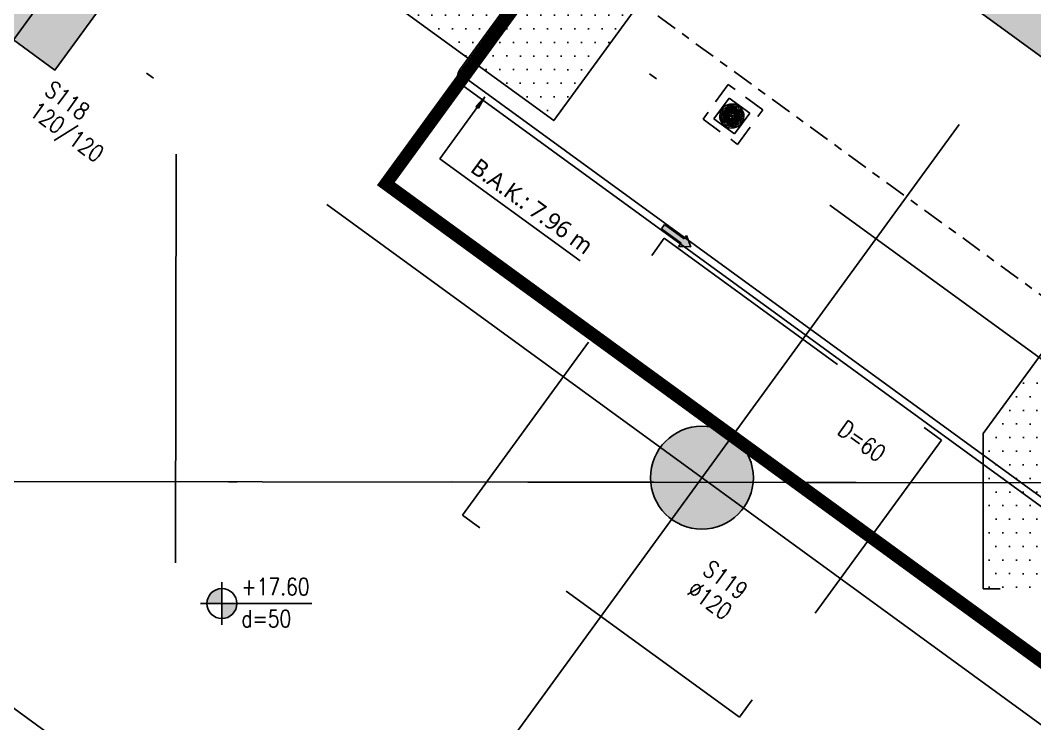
# Model space of a CAD drawing. Header units: millimetres. Extents: x 400382 to 401500, y 4543975 to 4544133.
# Drawn here: x 400774.28 to 400786.11, y 4544089.9 to 4544098.1 of the extents above; entities that cross this region are included whole.
import ezdxf

# ---------------------------------------------------------------- set-up
doc = ezdxf.new("R2010")
doc.units = ezdxf.units.MM
for name, pattern in [('AKS', [3, 2.5, -0.25, 0, -0.25]), ('CENTER', [2, 1.25, -0.25, 0.25, -0.25]), ('CIZGI', [0.4, 0.25, -0.15]), ('CONTINU', [0]), ('HIDDEN', [0.375, 0.25, -0.125])]:
    doc.linetypes.add(name, pattern=pattern)
for name, color, linetype in [('aks prota', 2, 'AKS'), ('kolon prota', 1, 'Continuous'), ('kolon tarama prota', 252, 'Continuous'), ('lkolon prota', 4, 'Continuous'), ('merdiven prota', 2, 'Continuous'), ('PRT-MI-a_fit_drainage', 10, 'Continuous'), ('skesit prota', 7, 'Continuous'), ('st-s_level (kot)', 6, 'Continuous'), ('st-s_levelmark (kot işareti)', 4, 'Continuous'), ('st_s_ölçü', 4, 'Continuous'), ('TARAMA', 8, 'Continuous'), ('temel prota', 6, 'Continuous'), ('tkolon prota', 6, 'Continuous')]:
    doc.layers.add(name, color=color, linetype=linetype)
doc.styles.add('OLCU', font='romanstw.shx')
doc.styles.add('Segoe UI Light_1', font='', dxfattribs={"height": 200})
doc.styles.add('tkolon', font='romanstw.shx')
doc.styles.get('Segoe UI Light_1').set_extended_font_data('Segoe UI Light')
pattern_1 = [(359.928458, (399108.95614, 4543658.28852), (0.079573161, 0.158650765), [0, -0.15875])]

# ---------------------------------------------------------------- blocks, each defined once
blk = doc.blocks.new('Flow Direction - Flow Direction _25mm_-1035271-_17_70 m  ARA KAT')
at = {"layer": 'TARAMA'}
blk.add_hatch(color=256, dxfattribs=at).paths.add_polyline_path([(0, 0), (-117, -78), (-117, -30), (-400, -30), (-400, 30), (-117, 30), (-117, 78)], flags=0)
for p, q in [((-117, 30), (-400, 30)), ((-400, 30), (-400, -30)), ((-117, 30), (-400, 30)), ((-400, 30), (-400, -30)), ((0, 0), (-117, 78)), ((-117, 78), (-117, 30)), ((-117, 78), (0, 0)), ((-117, 30), (-117, 78)), ((-117, -78), (0, 0)), ((-117, -78), (0, 0)), ((-400, -30), (-117, -30)), ((-117, -30), (-400, -30)), ((-117, -30), (-117, -78)), ((-117, -30), (-117, -78))]:
    blk.add_line(p, q, dxfattribs=at)
blk = doc.blocks.new('17.60 mekanik')
at = {"layer": 'kolon tarama prota'}
blk.add_hatch(color=256, dxfattribs=at).paths.add_polyline_path([(137019.2, 64100.6), (137008.8, 64089.6), (137012, 64087.3)], flags=0)
for p, q in [((137212.8, 64438.9), (136989.5, 64131.6)), ((136996.7, 64126.4), (137220, 64433.7)), ((136993.1, 64129), (136989.5, 64131.6)), ((136989.5, 64131.6), (136993.1, 64129)), ((136989.5, 64131.6), (136996.7, 64126.4)), ((136996.7, 64126.4), (136989.5, 64131.6)), ((136992.2, 64114.8), (136997.4, 64122)), ((136997.4, 64122), (136992.2, 64114.8)), ((136996.7, 64126.4), (136993.1, 64129)), ((136993.1, 64129), (136996.7, 64126.4)), ((139161.9, 62549.4), (136997.4, 64122)), ((136992.2, 64114.8), (139156.7, 62542.2)), ((137019.2, 64100.6), (136966.8, 64028.5)), ((137019.2, 64100.6), (137008.8, 64089.6)), ((137012, 64087.3), (137019.2, 64100.6)), ((137304.1, 64099.7), (137286.4, 64075.4)), ((137286.4, 64075.4), (137304.1, 64099.7)), ((137328.3, 64082), (137304.1, 64099.7)), ((137304.1, 64099.7), (137328.3, 64082)), ((137304.1, 64099.7), (137304.1, 64099.7)), ((137008.8, 64089.6), (137012, 64087.3)), ((137295.8, 64086.6), (137297.4, 64085.4)), ((137297.4, 64085.4), (137295.8, 64086.6)), ((137295.8, 64086.6), (137295.8, 64086.6)), ((137298, 64086.2), (137296.3, 64087.4)), ((137296.3, 64087.4), (137298, 64086.2)), ((137296.3, 64087.4), (137296.3, 64087.4)), ((137297.4, 64085.4), (137297.4, 64085.4)), ((137298, 64086.2), (137298, 64086.2)), ((137299.4, 64083.9), (137301, 64082.7)), ((137301, 64082.7), (137299.4, 64083.9)), ((137299.4, 64083.9), (137299.4, 64083.9)), ((137301.6, 64083.5), (137300, 64084.7)), ((137300, 64084.7), (137301.6, 64083.5)), ((137300, 64084.7), (137300, 64084.7)), ((137312.5, 64086.7), (137311.4, 64085.1)), ((137311.4, 64085.1), (137312.5, 64086.7)), ((137311.4, 64085.1), (137311.4, 64085.1)), ((137312.2, 64084.5), (137313.4, 64086.1)), ((137313.4, 64086.1), (137312.2, 64084.5)), ((137312.2, 64084.5), (137312.2, 64084.5)), ((137312.5, 64086.7), (137312.5, 64086.7)), ((137313.4, 64086.1), (137313.4, 64086.1)), ((137315.2, 64090.3), (137314, 64088.7)), ((137314, 64088.7), (137315.2, 64090.3)), ((137314, 64088.7), (137314, 64088.7)), ((137314.8, 64088.1), (137316, 64089.8)), ((137316, 64089.8), (137314.8, 64088.1)), ((137314.8, 64088.1), (137314.8, 64088.1)), ((137315.2, 64090.3), (137315.2, 64090.3)), ((137316, 64089.8), (137316, 64089.8)), ((137286.4, 64075.4), (137310.7, 64057.8)), ((137310.7, 64057.8), (137286.4, 64075.4)), ((137286.4, 64075.4), (137286.4, 64075.4)), ((137301, 64082.7), (137301, 64082.7)), ((137302.6, 64073), (137301.4, 64071.4)), ((137301.4, 64071.4), (137302.6, 64073)), ((137301.6, 64083.5), (137301.6, 64083.5)), ((137302.2, 64070.8), (137303.4, 64072.4)), ((137303.4, 64072.4), (137302.2, 64070.8)), ((137302.6, 64073), (137302.6, 64073)), ((137303, 64081.3), (137304.7, 64080.1)), ((137304.7, 64080.1), (137303, 64081.3)), ((137303, 64081.3), (137303, 64081.3)), ((137303.4, 64072.4), (137303.4, 64072.4)), ((137305.3, 64080.9), (137303.6, 64082.1)), ((137303.6, 64082.1), (137305.3, 64080.9)), ((137303.6, 64082.1), (137303.6, 64082.1)), ((137305.2, 64076.6), (137304, 64075)), ((137304, 64075), (137305.2, 64076.6)), ((137304, 64075), (137304, 64075)), ((137304.7, 64080.1), (137304.7, 64080.1)), ((137304.8, 64074.4), (137306, 64076.1)), ((137306, 64076.1), (137304.8, 64074.4)), ((137304.8, 64074.4), (137304.8, 64074.4)), ((137305.2, 64076.6), (137305.2, 64076.6)), ((137305.3, 64080.9), (137305.3, 64080.9)), ((137306, 64076.1), (137306, 64076.1)), ((137309.9, 64083.1), (137308.7, 64081.4)), ((137308.7, 64081.4), (137309.9, 64083.1)), ((137308.7, 64081.4), (137308.7, 64081.4)), ((137309.5, 64080.8), (137310.7, 64082.5)), ((137310.7, 64082.5), (137309.5, 64080.8)), ((137309.5, 64080.8), (137309.5, 64080.8)), ((137309.5, 64076.6), (137311.1, 64075.4)), ((137311.1, 64075.4), (137309.5, 64076.6)), ((137309.5, 64076.6), (137309.5, 64076.6)), ((137309.9, 64083.1), (137309.9, 64083.1)), ((137311.7, 64076.2), (137310.1, 64077.4)), ((137310.1, 64077.4), (137311.7, 64076.2)), ((137310.1, 64077.4), (137310.1, 64077.4)), ((137310.7, 64082.5), (137310.7, 64082.5)), ((137310.7, 64057.8), (137328.3, 64082)), ((137328.3, 64082), (137310.7, 64057.8)), ((137311.1, 64075.4), (137311.1, 64075.4)), ((137311.7, 64076.2), (137311.7, 64076.2)), ((137313.1, 64073.9), (137314.7, 64072.8)), ((137314.7, 64072.8), (137313.1, 64073.9)), ((137313.1, 64073.9), (137313.1, 64073.9)), ((137315.3, 64073.6), (137313.7, 64074.7)), ((137313.7, 64074.7), (137315.3, 64073.6)), ((137313.7, 64074.7), (137313.7, 64074.7)), ((137314.7, 64072.8), (137314.7, 64072.8)), ((137315.3, 64073.6), (137315.3, 64073.6)), ((137319, 64070.9), (137317.4, 64072.1)), ((137317.4, 64072.1), (137319, 64070.9)), ((137317.4, 64072.1), (137317.4, 64072.1)), ((137328.3, 64082), (137328.3, 64082)), ((137299.9, 64069.3), (137298.7, 64067.7)), ((137298.7, 64067.7), (137299.9, 64069.3)), ((137298.7, 64067.7), (137298.7, 64067.7)), ((137299.5, 64067.1), (137300.7, 64068.8)), ((137300.7, 64068.8), (137299.5, 64067.1)), ((137299.5, 64067.1), (137299.5, 64067.1)), ((137299.9, 64069.3), (137299.9, 64069.3)), ((137300.7, 64068.8), (137300.7, 64068.8)), ((137301.4, 64071.4), (137301.4, 64071.4)), ((137302.2, 64070.8), (137302.2, 64070.8)), ((137316.8, 64071.3), (137318.4, 64070.1)), ((137318.4, 64070.1), (137316.8, 64071.3)), ((137316.8, 64071.3), (137316.8, 64071.3)), ((137318.4, 64070.1), (137318.4, 64070.1)), ((137319, 64070.9), (137319, 64070.9)), ((137310.7, 64057.8), (137310.7, 64057.8)), ((136966.8, 64028.5), (137130.5, 63909.5))]:
    blk.add_line(p, q, dxfattribs=at)
at = {"layer": 'kolon tarama prota', "flags": 128}
for points in [[(136989.5, 64131.6), (136988, 64128.6), (136987.3, 64125.3), (136987.5, 64121.9), (136988.7, 64118.8), (136990.7, 64116.1), (136992.2, 64114.8)], [(136997.4, 64122), (136996.4, 64123.3), (136996.2, 64125), (136996.7, 64126.4)]]:
    blk.add_lwpolyline(points, dxfattribs=at)
at = {"layer": 'kolon tarama prota'}
for centre, radius, start, end in [((137307.4, 64078.7), 14, 146.0106, 231.9172), ((137307.4, 64078.7), 14, 146.0106, 231.9172), ((137307.4, 64078.7), 12, 146.3519, 231.5758), ((137307.4, 64078.7), 12, 146.3519, 231.5758), ((137307.4, 64078.7), 14, 56.0106, 141.9172), ((137307.4, 64078.7), 14, 56.0106, 141.9172), ((137307.4, 64078.7), 10, 143.9639, 323.9639), ((137307.4, 64078.7), 10, 143.9639, 323.9639), ((137307.4, 64078.7), 9.5, 146.9808, 230.9469), ((137307.4, 64078.7), 9.5, 146.9808, 230.9469), ((137307.4, 64078.7), 12, 56.3519, 141.5758), ((137307.4, 64078.7), 12, 56.3519, 141.5758), ((137307.4, 64078.7), 9, 143.9639, 323.9639), ((137307.4, 64078.7), 9, 143.9639, 323.9639), ((137307.4, 64078.7), 10, 323.9639, 143.9639), ((137307.4, 64078.7), 10, 323.9639, 143.9639), ((137307.4, 64078.7), 9.5, 56.9808, 140.9469), ((137307.4, 64078.7), 9.5, 56.9808, 140.9469), ((137307.4, 64078.7), 9, 323.9639, 143.9639), ((137307.4, 64078.7), 9, 323.9639, 143.9639), ((137307.4, 64078.7), 7.5, 57.7864, 140.1413), ((137307.4, 64078.7), 7.5, 57.7864, 140.1413), ((137307.4, 64078.7), 5.9, 324, 144), ((137307.4, 64078.7), 7.5, 327.7864, 50.1413), ((137307.4, 64078.7), 7.5, 327.7864, 50.1413), ((137307.4, 64078.7), 9.5, 326.9808, 50.9469), ((137307.4, 64078.7), 9.5, 326.9808, 50.9469), ((137307.4, 64078.7), 12, 326.3519, 51.5758), ((137307.4, 64078.7), 12, 326.3519, 51.5758), ((137307.4, 64078.7), 14, 326.0106, 51.9172), ((137307.4, 64078.7), 14, 326.0106, 51.9172), ((137307.4, 64078.7), 7.5, 147.7864, 230.1413), ((137307.4, 64078.7), 7.5, 147.7864, 230.1413), ((137307.4, 64078.7), 5.9, 144, 324), ((137307.4, 64078.7), 9.5, 236.9808, 320.9469), ((137307.4, 64078.7), 9.5, 236.9808, 320.9469), ((137307.4, 64078.7), 5, 143.9639, 323.9639), ((137307.4, 64078.7), 5, 143.9639, 323.9639), ((137307.4, 64078.7), 5, 149.703, 228.2247), ((137307.4, 64078.7), 5, 149.703, 228.2247), ((137305.6, 64076.4), 2.95, 54, 234), ((137307.4, 64078.7), 5, 323.9639, 143.9639), ((137307.4, 64078.7), 5, 323.9639, 143.9639), ((137307.4, 64078.7), 7.5, 237.7864, 320.1413), ((137307.4, 64078.7), 7.5, 237.7864, 320.1413), ((137307.4, 64078.7), 5, 59.703, 138.2247), ((137307.4, 64078.7), 5, 59.703, 138.2247), ((137307.4, 64078.7), 3, 153.5579, 224.3698), ((137307.4, 64078.7), 3, 153.5579, 224.3698), ((137307.4, 64078.7), 5, 239.703, 318.2247), ((137307.4, 64078.7), 5, 239.703, 318.2247), ((137307.4, 64078.7), 3, 63.5579, 134.3698), ((137307.4, 64078.7), 3, 63.5579, 134.3698), ((137307.4, 64078.7), 3, 243.5579, 314.3698), ((137307.4, 64078.7), 3, 243.5579, 314.3698), ((137309.1, 64081.1), 2.95, 234, 54), ((137307.4, 64078.7), 3, 333.5579, 44.3698), ((137307.4, 64078.7), 3, 333.5579, 44.3698), ((137307.4, 64078.7), 5, 329.703, 48.2247), ((137307.4, 64078.7), 5, 329.703, 48.2247), ((137307.4, 64078.7), 14, 236.0106, 321.9172), ((137307.4, 64078.7), 14, 236.0106, 321.9172), ((137307.4, 64078.7), 12, 236.3519, 321.5758), ((137307.4, 64078.7), 12, 236.3519, 321.5758)]:
    blk.add_arc(centre, radius, start, end, dxfattribs=at)
for start_param, end_param in [(4.712389, 8.63938), (4.712389, 5.497787), (2.356194, 4.712389)]:
    blk.add_ellipse((136994.8, 64118.4), major_axis=(2.61, 3.6), ratio=0.000001, start_param=start_param, end_param=end_param, dxfattribs=at)
at = {"layer": 'kolon tarama prota', "xscale": 0.1, "yscale": 0.1, "zscale": 0.1, "rotation": 324.0000033066501}
blk.add_blockref('Flow Direction - Flow Direction _25mm_-1035271-_17_70 m  ARA KAT', (137259.6, 63926), dxfattribs=at)
at = {"layer": 'kolon tarama prota', "insert": (137012.8, 64030.4), "char_height": 20, "width": 195.059, "attachment_point": 1, "rotation": 324, "line_spacing_factor": 1.142579, "style": 'Segoe UI Light_1'}
blk.add_mtext('B.A.K.: 7.96 m', dxfattribs=at)
blk = doc.blocks.new('YER SUZGECI_20x20')
at = {"color": 2}
blk.add_lwpolyline([(-20, 0), (0, 0), (0, 20), (-20, 20)], close=True, dxfattribs=at)
for points in [[(0, 20), (-20, 0)], [(-20, 20), (0, 0)]]:
    blk.add_lwpolyline(points, dxfattribs=at)
blk.add_circle((-10, 10), 7, dxfattribs=at)
blk = doc.blocks.new('PLAN_KOT')
at = {"layer": 'st-s_levelmark (kot işareti)'}
h = blk.add_hatch(color=256, dxfattribs=at)
h.paths.add_polyline_path([(0, 17.5, 0.414214), (-17.5, 0), (0, 0)])
h.paths.add_polyline_path([(17.5, 0), (0, 0), (0, -17.5, 0.414214)])
for p, q in [((0, 25), (0, -25)), ((105, 0), (-25, 0))]:
    blk.add_line(p, q, dxfattribs=at)
blk.add_circle((0, 0), 17.5, dxfattribs=at)
at = {"layer": 'st-s_level (kot)', "color": 6, "style": 'OLCU', "width": 0.8}
for tag, p in [('KOT', (22.7, 9.8)), ('DÖŞEME_KALINLIĞI', (22.7, -27.6))]:
    blk.add_attdef(tag, p, '', height=20, dxfattribs=at)

msp = doc.modelspace()

# ---------------------------------------------------------------- hatches: boundary and pattern name
at = {"layer": 'kolon tarama prota'}
h = msp.add_hatch(dxfattribs=at)
h.set_pattern_fill('DOTS', color=2, scale=0.1, angle=-0.0715)
h.set_pattern_definition(pattern_1)
h.paths.add_polyline_path([(400781.797, 4544098.711), (400778.644, 4544101.007), (400777.349, 4544099.229), (400780.502, 4544096.933)])
h = msp.add_hatch(color=256, dxfattribs=at)
h.dxf.hatch_style = 1
h.paths.add_polyline_path([(400774.419, 4544099.198), (400775.389, 4544098.492), (400774.683, 4544097.522), (400773.713, 4544098.228)])
h = msp.add_hatch(color=256, dxfattribs=at)
h.dxf.hatch_style = 1
h.paths.add_polyline_path([(400786.161, 4544099.182), (400787.131, 4544098.475), (400786.424, 4544097.505), (400785.454, 4544098.212)])
h = msp.add_hatch(dxfattribs=at)
h.set_pattern_fill('DOTS', color=2, scale=0.1, angle=-0.0715)
h.set_pattern_definition(pattern_1)
h.paths.add_polyline_path([(400789.461, 4544093.128), (400789.459, 4544091.463), (400785.511, 4544091.468), (400785.513, 4544093.282), (400786.808, 4544095.06)])
h = msp.add_hatch(color=256, dxfattribs=at)
h.dxf.hatch_style = 1
edge = h.paths.add_edge_path()
edge.add_arc((400782.23, 4544092.766), 0.6, 359.9285, 719.9285)

# ---------------------------------------------------------------- linework, layer by layer
at = {"layer": 'aks prota', "ltscale": 10}
for p, q in [((400762.834, 4544082.275), (400790.331, 4544120.022)), ((400762.834, 4544082.275), (400790.331, 4544120.022)), ((400828.258, 4544063.505), (400756.661, 4544115.66)), ((400828.258, 4544063.505), (400756.661, 4544115.66)), ((400770.513, 4544076.681), (400798.009, 4544114.428)), ((400770.513, 4544076.681), (400798.009, 4544114.428)), ((400822.389, 4544063.512), (400754.63, 4544112.871)), ((400810.65, 4544063.527), (400750.567, 4544107.294)), ((400810.65, 4544063.527), (400750.567, 4544107.294)), ((400776.051, 4544061.673), (400776.095, 4544096.541)), ((400882.93, 4544092.587), (400717.011, 4544092.794)), ((400864.508, 4544092.61), (400741.096, 4544092.764))]:
    msp.add_line(p, q, dxfattribs=at)
at = {"layer": 'kolon prota', "color": 1}
for points in [[(400774.419, 4544099.198), (400775.389, 4544098.492), (400774.683, 4544097.522), (400773.713, 4544098.228)], [(400786.161, 4544099.182), (400787.131, 4544098.475), (400786.424, 4544097.505), (400785.454, 4544098.212)]]:
    msp.add_lwpolyline(points, close=True, dxfattribs=at)
msp.add_circle((400782.23, 4544092.766), 0.6, dxfattribs=at)
at = {"layer": 'PRT-MI-a_fit_drainage', "color": 2, "linetype": 'CIZGI'}
msp.add_lwpolyline([(400782.941, 4544097.06), (400782.537, 4544097.354), (400782.243, 4544096.95), (400782.647, 4544096.655)], close=True, dxfattribs=at)
at = {"layer": 'skesit prota', "linetype": 'CENTER', "ltscale": 0.2}
msp.add_lwpolyline([(400755.487, 4544117.26), (400803.763, 4544082.093)], dxfattribs=at)
msp.add_lwpolyline([(400755.487, 4544117.26), (400803.763, 4544082.093)], dxfattribs=at)
at = {"layer": 'st_s_ölçü', "color": 3, "linetype": 'CIZGI', "lineweight": 30, "ltscale": 50, "const_width": 0.15}
msp.add_lwpolyline([(400819.537, 4544094.416), (400810.265, 4544094.428), (400808.942, 4544092.608), (400806.044, 4544094.719), (400806.044, 4544094.719), (400805.155, 4544095.366), (400804.449, 4544094.397), (400793.149, 4544102.628), (400789.086, 4544097.051), (400787.13, 4544098.476), (400786.423, 4544097.506), (400789.945, 4544094.941), (400786.589, 4544090.333), (400778.543, 4544096.195), (400781.899, 4544100.802), (400777.774, 4544103.805), (400770.356, 4544093.621), (400754.877, 4544104.897)], dxfattribs=at)
at = {"layer": 'temel prota'}
msp.add_lwpolyline([(400778.644, 4544101.007), (400781.797, 4544098.711), (400780.502, 4544096.933), (400777.349, 4544099.229)], close=True, dxfattribs=at)
at = {"layer": 'temel prota', "linetype": 'HIDDEN', "ltscale": 10}
msp.add_lwpolyline([(400781.791, 4544095.56), (400785.024, 4544093.205), (400782.669, 4544089.972), (400779.436, 4544092.327), (400781.791, 4544095.56)], dxfattribs=at)
msp.add_lwpolyline([(400789.461, 4544093.128), (400789.459, 4544091.463), (400785.511, 4544091.468), (400785.513, 4544093.282), (400785.513, 4544093.282), (400786.808, 4544095.06)], close=True, dxfattribs=at)

# ---------------------------------------------------------------- block references
at = {"layer": 'merdiven prota', "xscale": 0.01, "yscale": 0.01, "zscale": 0.01, "rotation": 359.9284577011093}
msp.add_blockref('17.60 mekanik', (399408.706, 4543457.914), dxfattribs=at)
at = {"layer": 'PRT-MI-a_fit_drainage', "color": 2, "xscale": 0.01, "yscale": 0.01, "zscale": 0.01, "rotation": 143.9284577011162}
msp.add_blockref('YER SUZGECI_20x20', (400782.557, 4544097.126), dxfattribs=at)
at = {"layer": 'st-s_level (kot)', "linetype": 'CONTINU', "ltscale": 0.1, "xscale": 0.01, "yscale": 0.01, "zscale": 0.01, "rotation": 359.9284577011093}
msp.add_blockref('PLAN_KOT', (400776.63, 4544091.298), dxfattribs=at).add_auto_attribs({'KOT': '+17.60', 'DÖŞEME_KALINLIĞI': 'd=50'})

# ---------------------------------------------------------------- texts
at = {"layer": 'lkolon prota', "style": 'tkolon', "width": 0.8}
for s, p in [('120/120', (400774.37, 4544097.006)), ('%%C120', (400782.042, 4544091.417))]:
    msp.add_text(s, height=0.2, rotation=323.9285, dxfattribs=at).set_placement(p)
at = {"layer": 'st-s_level (kot)', "color": 6, "style": 'OLCU', "width": 0.8}
msp.add_attdef('D=60', (400783.797, 4544093.288), '', height=0.2, rotation=323.9285, dxfattribs=at)
at = {"layer": 'tkolon prota', "style": 'tkolon', "width": 0.8}
for s, p in [('S118', (400774.546, 4544097.249)), ('S119', (400782.225, 4544091.655))]:
    msp.add_text(s, height=0.2, rotation=323.9285, dxfattribs=at).set_placement(p)

doc.saveas('drawing.dxf')
